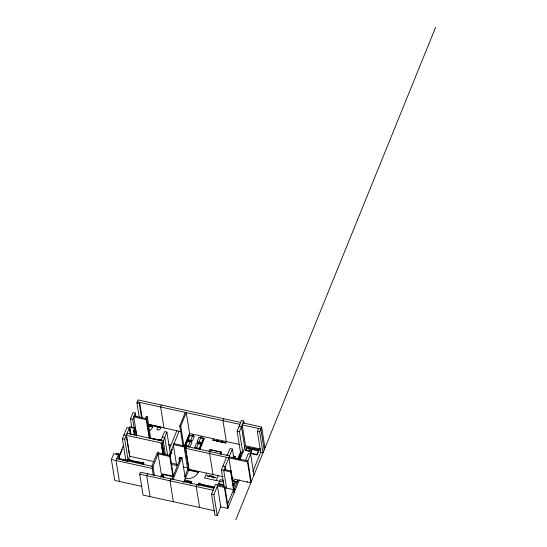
<?xml version="1.0" encoding="UTF-8"?>
<svg xmlns="http://www.w3.org/2000/svg" width="547" height="547" viewBox="0 0 547 547"><rect width="100%" height="100%" fill="white"/><g stroke="black" fill="none" stroke-linecap="round" stroke-linejoin="round"><path stroke-width="0.82" d="M171.519 453.86L171.539 452.437L170.254 455.603M186.787 441.21L186.924 441.244A23.747 19.138 -9.1 0 0 190.753 441.921L190.91 441.785A0.882 0.711 -9.1 0 1 190.951 441.6M245.938 450.174L247.285 448.109L250 448.807M195.751 448.205A0.882 0.711 -9.1 0 0 195.792 448.034L195.84 447.904M197.706 443.439L197.72 443.275A0.882 0.711 -9.1 0 0 197.823 443.104L201.966 444.314L201.597 444.451M191.477 440.602L191.395 440.65A0.882 0.711 -9.1 0 0 191.238 440.889L187.074 439.679L187.559 439.603L189.276 435.426L188.988 435.138L193.317 435.761M250 448.841L249.425 451.036L245.938 450.202M171.826 449.675L171.799 449.497M198.151 442.161L198.301 442.079A23.747 19.138 -9.1 0 1 202.103 442.749L203.819 438.612L204.325 438.503L202.527 443.056L198.137 442.461A0.8 0.643 -9.1 0 0 198.205 442.215M197.132 441.655L197.686 442.154M198.37 485.702L198.575 484.498A1.306 1.053 -9.1 0 1 198.834 483.288M234.875 458.195L235.47 456.69L233.029 456.15M141.666 486.345L114.754 480.451L111.403 459.507L113.762 453.695L118.419 454.714L119.089 458.906M116.094 454.201L116.484 453.237L118.815 453.743L119.752 459.61M125.113 461.169L125.735 459.637L122.384 438.701L126.904 427.556L129.236 428.062L130.172 433.928M131.779 427.207L130.439 418.831L132.996 412.534L135.328 413.047L135.861 416.397M139.341 417.922L136.928 402.845L138.104 399.932L240.646 422.4M118.815 453.743L116.06 460.533L119.417 481.469M125.735 459.637L128.066 460.15L124.709 439.207L129.236 428.062M130.754 434.831L129.742 426.804L135.335 428.027L136.545 435.569M134.111 427.72L132.771 419.344L135.328 413.047M141.673 418.428L139.259 403.351L139.649 402.387L142.199 418.298M129.81 456.307L126.46 435.371L127.307 433.286L163.252 441.162L165.399 454.564M118.849 456.841L123.15 446.243L123.266 446.961M119.889 455.289L122.343 449.231M134.247 434.995L133.577 430.81L134.555 428.39M134.829 435.125L134.159 430.94L135.335 428.027M119.902 459.412L125.345 460.608L125.619 458.919M126.665 461.511L127.287 459.979M127.444 461.682L129.639 456.273L126.282 435.33L123.957 434.824M145.447 418.428L146.234 416.493L147.403 416.746L150.562 438.222L161.133 440.54M129.577 459.904L129.365 460.437L143.806 463.603M149.174 438.079L146.22 419.652L147.403 416.746M161.413 405.04L160.627 406.982L163.977 427.918M149.516 430.968A12.089 9.743 -9.1 0 0 152.606 427.009L152.804 426.523L148.75 425.634M142.343 464.403L142.979 462.844L142.391 464.417M214.868 510.823L143.068 495.097L139.717 474.153L140.504 472.218L213.911 488.3M147.492 473.75L146.705 475.685L150.063 496.628M160.921 440.656L164.599 431.59L166.897 432.096L170.247 453.032M151.806 466.249L157.509 452.198L158.671 452.451L152.182 468.444L153.256 475.145M162.787 454.366L161.242 442.995L162.404 443.248L164.148 454.133M166.897 432.096L164.736 437.429L167.58 455.022M163.956 454.619L162.206 443.733L164.763 437.436L162.432 436.923M169.426 448.896L176.797 430.728M183.006 446.051L179.785 425.949L185.289 412.383M171.799 464.458L176.64 465.518L173.283 444.574L173.679 443.61L229.61 455.863M183.977 446.263L180.756 426.161L186.26 412.595L189.611 433.539L184.414 446.352M160.476 477.216L161.433 474.844L158.083 453.907L169.734 456.458L172.955 476.56M169.324 455.323L179.129 431.234M169.269 456.041L172.004 449.812M169.385 456.068L172.038 449.593M161.474 476.813L162.657 473.907L173.146 476.205M169.734 456.458L170.124 455.494L158.473 452.937M162.062 476.936L163.238 474.03L163.779 477.381M170.801 478.857L170.014 480.792L173.365 501.729M179.594 461.853L179.054 458.502L179.45 457.531L180.613 457.791M188.872 446.728L184.695 445.484L186.534 440.944L190.958 441.566M187.095 439.685L188.92 435.125M176.64 465.518L177.03 464.547M171.963 479.11L180.811 457.306L181.973 457.559L185.33 478.502M184.756 476.793L187.703 469.524L184.346 448.581L184.941 447.131M173.132 479.363L181.973 457.559M188.865 469.777L185.515 448.841L186.5 446.414M188.004 447.138L193.2 434.325M197.139 441.627L198.807 437.518L199.429 437.265M196.161 448.923L201.358 436.109M188.284 469.647L188.106 470.085L198.335 472.328L198.506 471.89L187.703 469.524M183.717 482.475L189.064 469.292L185.713 448.355L247.47 461.887L250.82 482.823L232.174 478.741L228.824 457.798M195.751 448.267L200.168 448.875L202.007 444.328M187.484 481.852L188.018 481.975M190.486 484.116L191.088 482.645M212.927 440.144L225.774 442.961M209.002 451.801L209.918 449.545L221.576 452.096L220.653 454.359M209.501 451.207L210.075 449.791L221.262 452.239L220.393 454.372M197.016 484.601L196.229 486.536L199.587 507.479M210.383 451.651L209.597 453.586L212.954 474.529M223.75 418.701L222.964 420.636L226.321 441.579M198.438 485.647L199.258 483.616M206.554 473.128L204.592 477.969L223.367 482.085M216.229 480.519L218.191 475.678M220.776 506.843L227.764 508.375L224.414 487.439L217.419 485.907L220.776 506.843L217.234 515.568L214.909 515.055L211.552 494.112L215.484 484.423L224.803 486.468L228.161 507.404M224.079 486.734L221.385 469.887L226.492 457.292M227.278 455.35L230.034 448.561L232.366 449.073L233.836 458.29M237.692 458.885L240.461 452.061L237.111 431.125L241.432 420.465L243.764 420.978L244.167 423.487M217.234 515.568L213.884 494.625L217.815 484.936M232.366 449.073L223.709 470.399L226.547 488.088M240.461 452.061L242.793 452.574L239.436 431.638L243.764 420.978M233.309 458.359L233.603 457.641A1.75 1.415 -9.1 0 1 235.538 456.718M224.414 487.439L224.803 486.468M234.054 492.868L230.704 471.931L231.094 470.96L224.106 469.429M238.581 459.049L241.336 452.253M238.909 459.022L241.624 452.321M239.251 458.947L240.68 455.432M240.024 459.398L245.541 445.791L242.191 424.848L260.83 428.937L264.187 449.873M233.186 488.074L235.853 481.504L232.612 480.792M227.641 504.156L233.535 489.62L224.215 487.575M245.528 460.403L248.283 453.62L250.615 454.133L253.965 475.069M252.885 471.487L260.68 452.273L257.322 431.33L258.505 428.424M233.89 490.153L238 480.013M227.764 508.375L239.367 479.787M252.14 449.518L250.95 453.265L256.823 454.489L258.43 450.892M247.47 461.887L250.615 454.133M260.68 452.273L263.011 452.779L259.654 431.843L261.616 426.995L242.977 422.913M247.326 482.057L247.524 481.572M235.88 519.65L435.597 27.35M226.588 455.22L227.292 454.899M239.312 458.96L239.702 457.839M200.072 437.47L200.079 437.456A0.882 0.711 -9.1 0 0 200.188 437.279L204.366 438.516M232.605 485.162L235.853 481.504M258.157 449.75L258.239 449.743M249.35 447.959L249.425 447.959M208.954 476.334L208.284 476.724L209.132 476.375M213.015 477.039L213.494 476.957M150.569 438.14L161.987 440.622M209.583 476.102L209.925 476.362M195.901 447.884L195.942 447.89A23.747 19.138 -9.1 0 1 199.744 448.561L201.481 444.41A23.747 19.138 -9.1 0 1 197.747 443.453M213.87 440.191L224.838 442.598M200.14 448.868L199.792 448.608M202.527 443.056L202.151 442.817M193.474 435.993L193.269 435.966A0.882 0.711 -9.1 0 1 193.317 435.774M193.734 436.034L194.274 436.554L192.592 440.691L191.778 440.855M195.327 447.966L194.766 447.494L196.435 443.364L197.282 443.138M129.119 460.731L128.88 460.806A1.306 1.053 -9.1 0 1 129.154 459.583A0.745 0.602 -9.1 0 1 130.241 459.507A1.709 1.374 -9.1 0 1 130.61 459.986L131.259 460.342A2.913 2.352 -9.1 0 1 132.771 460.704L132.429 460.786L142.336 462.557A1.532 1.238 -9.1 0 1 143.17 462.283A0.766 0.615 -9.1 0 1 143.854 462.803A1.306 1.053 -9.1 0 1 143.164 463.965L143.061 463.788M186.561 440.944C188.045 441.313 185.549 445.901 184.736 445.497M203.956 438.639L203.785 438.605A23.747 19.138 -9.1 0 1 200.106 437.641L200.065 437.627M137.318 401.874L239.859 424.342M136.928 402.845L139.259 403.351M239.073 426.277L241.405 426.79L244.755 447.726M257.322 431.33L259.654 431.843M237.111 431.125L239.436 431.638M134.145 415.952L146.617 418.681L149.837 438.783M179.785 425.949L180.756 426.161M146.22 419.652L133.755 416.923L136.702 435.344M130.439 418.831L132.771 419.344M148.839 424.39L156.921 426.161M148.654 424.561L180.715 431.583M189.611 433.539L239.996 444.574M245.541 445.791L261.042 449.183M148.681 424.78L157.57 426.728M252.146 448.567L259.134 450.099M148.552 426.12L152.613 427.009M251.791 449.436L258.786 450.967M129.55 427.289L135.143 428.513L136.347 436.055M133.577 430.81L134.159 430.94M161.303 440.178L156.374 439.186L161.269 440.28M173.283 444.574L186.103 447.384M229.214 456.834L247.859 460.916L251.217 481.852M126.46 435.371L161.242 442.995L161.645 445.504M168.442 444.725L170.896 445.265M161.044 443.48L162.206 443.733M184.346 448.581L185.515 448.841M122.384 438.701L124.709 439.207M171.779 449.552L172.148 449.579M222.957 466.01L225.282 466.523L225.822 469.873M179.054 458.502L180.223 458.762M221.385 469.887L230.704 471.931M170.767 463.015L176.592 464.294M183.3 466.974L188.291 468.068M129.639 456.273L153.83 461.572M189.064 469.292L223.19 476.772M232.222 480.861L237.22 481.955L232.386 480.293L232.174 478.741M223.265 480.328L220.263 479.671L218.499 484.027L223.744 485.175L223.935 484.697L218.691 483.548M119.014 458.523L125.229 459.883M116.846 458.591L152.969 466.509L154.445 475.719M111.403 459.507L152.182 468.444M172.948 476.69L163.04 474.516L163.58 477.866M184.736 479.958L191.73 481.49L191.245 482.68L184.469 481.196M184.346 480.922L191.341 482.454M199.046 484.143L214.54 487.541M139.717 474.153L213.125 490.242M211.552 494.112L213.884 494.625M191.6 441.88L191.929 442.345L190.253 446.475L189.419 446.673M189.146 435.391L189.31 435.433A23.747 19.138 -9.1 0 0 193.112 436.109M189.173 446.598L188.954 446.359A23.747 19.138 -9.1 0 0 185.276 445.395M191.368 440.567L191.313 440.547A23.747 19.138 -9.1 0 0 187.635 439.576M214.704 487.069L202.11 484.492L202.452 484.41A2.913 2.352 -9.1 0 0 200.94 484.054L200.291 483.698A1.709 1.374 -9.1 0 0 199.922 483.22A0.745 0.602 -9.1 0 0 198.848 483.295M248.659 448.752L248.208 448.93L248.666 448.766M213.74 477.381L214.198 478.016L213.925 477.422M261.616 426.995L264.974 447.938M231.094 470.96L234.451 491.903M179.45 457.531L179.717 459.207M170.124 455.494L173.481 476.43M161.912 447.179L162.179 448.855M162.445 450.53L162.719 452.205M130.145 429.32L130.412 430.995M130.685 432.67L130.952 434.345M209.139 476.191A4.349 3.508 -9.1 0 1 213.809 477.216M209.795 476.143A4.226 3.405 -9.1 0 1 213.296 476.916M198.329 472.328A10.878 8.766 -9.1 0 1 185.433 478.529M188.086 439.918A35.89 28.929 -9.1 0 1 190.055 435.132M185.727 445.737A35.89 28.929 -9.1 0 1 187.696 440.944M203.388 438.051A35.89 28.929 -9.1 0 1 201.474 442.851M201.029 443.863A35.89 28.929 -9.1 0 1 199.115 448.67M245.336 450.29L249.726 451.466L251.278 448.102L246.622 447.084L245.336 450.29M250.205 453.374L257.001 455.036L259.257 449.805L252.263 448.273L250.205 453.374M248.03 447.836L248.393 447.849L248.03 447.836M157.741 426.304L157.557 426.763L160.859 427.487L161.044 427.022L157.741 426.304M212.79 439.959L226.007 442.851L212.79 439.959M207.005 475.767L215.908 477.716L207.005 475.767M157.919 429.833A1.771 1.429 -9.1 0 0 160.456 428.315A1.771 1.429 -9.1 0 0 157.714 427.371A1.771 1.429 -9.1 0 0 157.919 429.833"/></g></svg>
